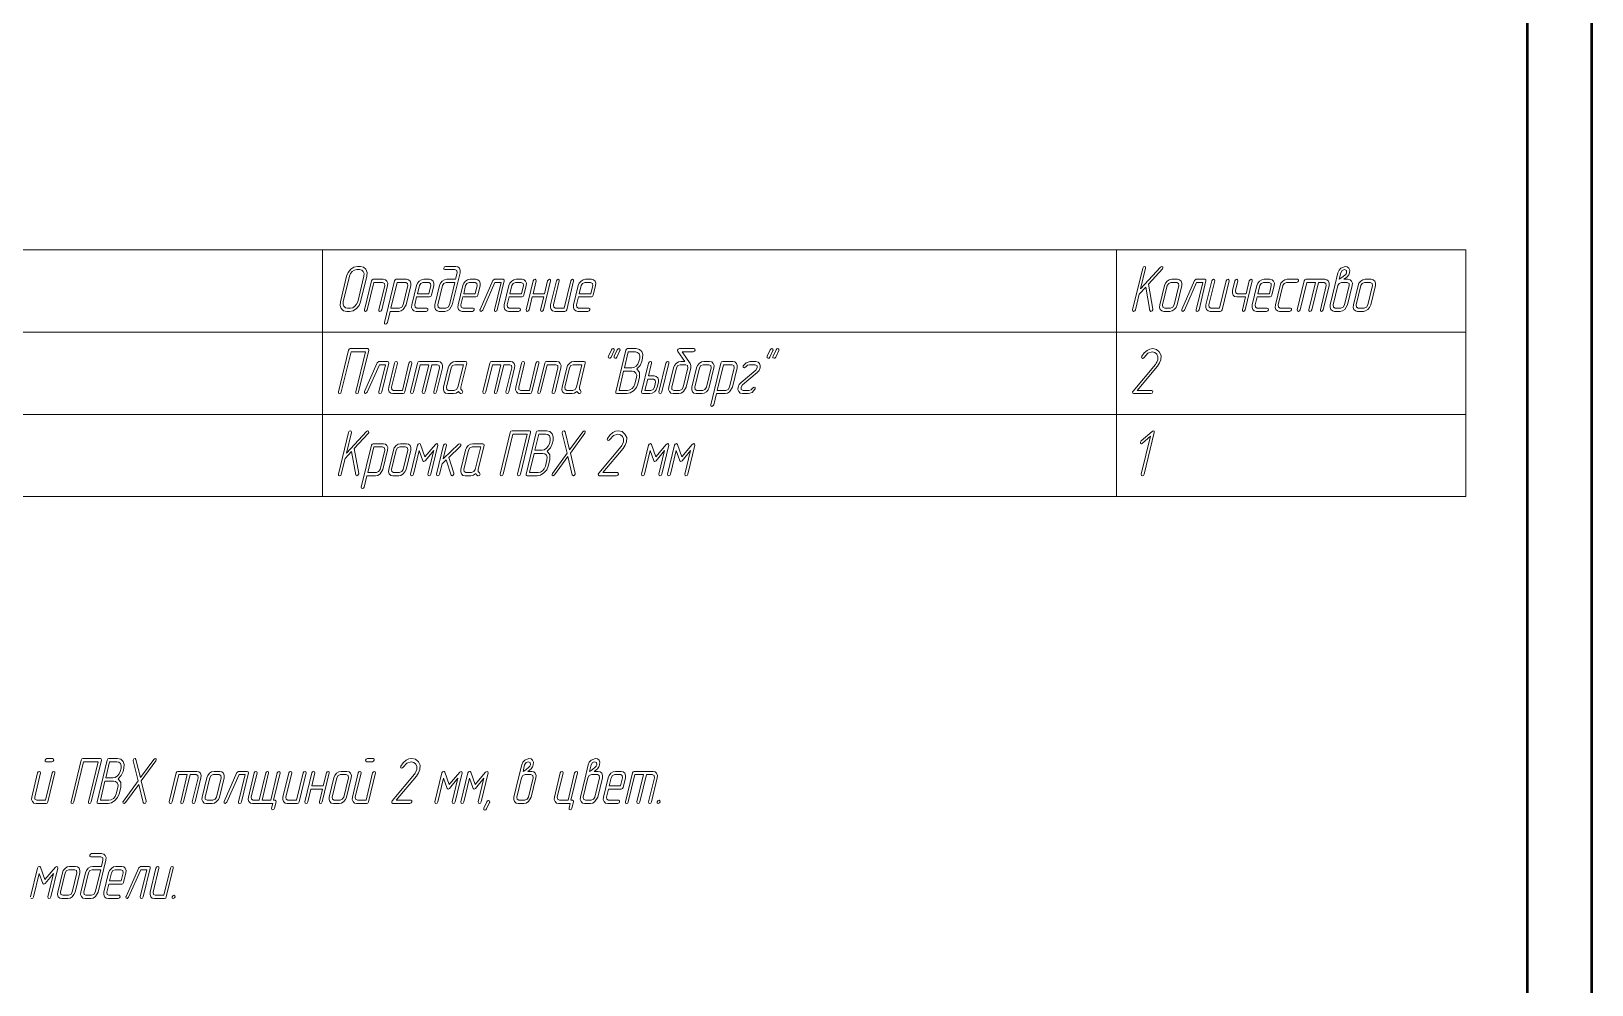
# Model space of a CAD drawing. Extents: x 0 to 420, y 0 to 297.
# Drawn here: x 298.5 to 420, y 74.2 to 148.5 of the extents above; entities that cross this region are included whole.
import ezdxf

# ---------------------------------------------------------------- set-up
doc = ezdxf.new("R2010")
doc.units = 0

msp = doc.modelspace()

# ---------------------------------------------------------------- linework, layer by layer
at = {"color": 7, "lineweight": 50}
for p, q in [((420, 0), (420, 297)), ((415, 5), (415, 292))]:
    msp.add_line(p, q, dxfattribs=at)
at = {"color": 7, "lineweight": 13}
for p, q in [((228.934967, 131.424667), (410.184998, 131.424667)), ((321.134979, 131.424667), (321.134979, 112.214134)), ((382.984985, 131.424667), (382.984985, 112.214134)), ((410.184998, 131.424667), (410.184998, 112.214134)), ((228.934967, 125.021156), (410.184998, 125.021156)), ((228.934967, 118.617645), (410.184998, 118.617645)), ((228.934967, 112.214134), (410.184998, 112.214134))]:
    msp.add_line(p, q, dxfattribs=at)
for points in [[(324.115234, 127.388847), (324.598785, 129.389572), (324.617218, 129.676132), (324.529724, 129.921738), (324.34552, 130.08548), (324.10144, 130.141769), (323.875763, 130.141769), (323.599457, 130.080368), (323.341553, 129.916626), (323.138916, 129.671005), (323.023804, 129.389572), (322.540253, 127.388847), (322.517212, 127.102295), (322.613922, 126.861801), (322.78894, 126.69294), (323.03302, 126.641769), (323.258667, 126.641769), (323.530365, 126.69294), (323.792877, 126.861801), (323.995514, 127.102295)], [(331.511292, 129.13884), (330.838928, 129.13884), (330.650116, 129.103027), (330.479706, 128.995575), (330.341553, 128.831833), (330.267883, 128.642502), (329.904053, 127.143234), (329.890228, 126.948784), (329.954712, 126.790161), (330.069855, 126.677589), (330.235626, 126.641769), (330.682343, 126.641769), (330.866547, 126.677589), (331.041565, 126.790161), (331.253387, 127.143234), (331.856689, 129.640305), (331.865906, 129.829636), (331.810638, 129.993378), (331.686279, 130.10083), (331.525116, 130.141769), (330.73761, 130.141769), (330.645508, 130.10083), (330.599457, 130.01384), (330.604065, 129.926865), (330.677734, 129.891037), (331.46524, 129.891037), (331.608002, 129.819397), (331.631042, 129.640305)], [(384.758667, 127.977295), (385.265259, 128.535049), (385.592224, 126.713409), (385.619843, 126.65712), (385.670502, 126.641769), (385.758026, 126.677589), (385.813263, 126.75946), (385.817871, 126.785042), (385.817871, 126.820862), (385.472473, 128.760193), (386.559326, 129.942215), (386.605377, 130.01384), (386.582367, 130.105957), (386.513275, 130.141769), (386.416565, 130.090607), (384.859985, 128.391769), (385.251434, 130.01384), (385.233002, 130.105957), (385.16394, 130.141769), (385.076447, 130.105957), (385.025787, 130.01384), (384.238281, 126.76458), (384.252106, 126.67247), (384.321167, 126.641769), (384.413269, 126.67247), (384.463928, 126.76458)], [(400.702087, 129.13884), (400.831024, 129.230957), (400.955383, 129.328171), (401.075104, 129.491913), (401.102753, 129.553314), (401.130371, 129.640305), (401.144196, 129.850098), (401.079712, 130.01384), (400.959991, 130.105957), (400.798798, 130.136658), (400.462616, 130.01384), (400.315247, 129.850098), (400.232361, 129.640305), (399.992889, 128.642502), (399.629059, 127.143234), (399.615234, 126.948784), (399.679718, 126.790161), (399.794861, 126.677589), (399.960632, 126.641769), (400.407349, 126.641769), (400.591553, 126.677589), (400.766571, 126.790161), (400.978394, 127.143234), (401.342224, 128.642502), (401.35144, 128.831833), (401.291565, 128.995575), (401.171814, 129.103027), (401.010651, 129.13884)], [(323.889587, 127.388847), (323.806702, 127.189285), (323.673126, 127.035774), (323.498138, 126.923203), (323.318542, 126.892502), (323.092865, 126.892502), (322.931702, 126.923203), (322.816559, 127.035774), (322.752075, 127.194405), (322.7659, 127.388847), (323.249451, 129.389572), (323.323151, 129.578903), (323.461304, 129.742645), (323.631683, 129.850098), (323.815887, 129.891037), (324.041565, 129.891037), (324.202728, 129.850098), (324.322479, 129.742645), (324.382355, 129.578903), (324.373138, 129.389572)], [(325.759308, 126.76458), (326.21524, 128.642502), (326.224457, 128.831833), (326.164581, 128.995575), (326.044861, 129.103027), (325.883667, 129.13884), (325.096161, 129.13884), (325.004059, 129.108139), (324.9534, 129.016037), (324.409973, 126.76458), (324.423798, 126.67247), (324.492859, 126.641769), (324.584991, 126.67247), (324.635651, 126.76458), (325.151428, 128.888107), (325.823792, 128.888107), (325.966553, 128.816483), (325.989594, 128.642502), (325.533661, 126.76458), (325.547485, 126.67247), (325.616547, 126.641769), (325.708649, 126.67247)], [(326.408661, 126.641769), (327.085632, 126.641769), (327.265228, 126.67247), (327.440247, 126.785042), (327.6521, 127.143234), (328.0159, 128.642502), (328.025116, 128.831833), (327.96524, 128.995575), (327.84552, 129.103027), (327.688934, 129.13884), (326.89682, 129.13884), (326.804718, 129.108139), (326.754059, 129.016037), (325.971161, 125.766769), (325.984985, 125.674667), (326.054047, 125.643959), (326.136963, 125.674667), (326.196808, 125.766769)], [(326.468536, 126.887383), (326.952087, 128.888107), (327.629059, 128.888107), (327.767212, 128.816483), (327.790253, 128.642502), (327.426422, 127.143234), (327.315887, 126.964134), (327.145508, 126.887383)], [(328.481018, 127.767502), (329.489594, 127.767502), (329.581696, 127.798203), (329.632355, 127.890305), (329.816559, 128.642502), (329.825775, 128.831833), (329.7659, 128.995575), (329.646149, 129.103027), (329.484985, 129.13884), (329.033661, 129.13884), (328.844849, 129.103027), (328.679047, 128.990448), (328.540894, 128.826706), (328.467224, 128.642502), (328.103394, 127.143234), (328.089569, 126.943672), (328.149445, 126.785042), (328.264587, 126.67247), (328.430359, 126.641769), (329.217865, 126.641769), (329.314575, 126.682709), (329.360626, 126.76458), (329.35144, 126.856682), (329.27774, 126.892502), (328.490234, 126.892502), (328.352081, 126.964134), (328.329071, 127.143234)], [(328.540894, 128.018234), (328.692871, 128.642502), (328.798798, 128.816483), (328.973785, 128.888107), (329.42511, 128.888107), (329.567871, 128.816483), (329.590912, 128.642502), (329.438934, 128.018234)], [(331.451416, 128.888107), (331.02774, 127.143234), (330.921814, 126.964134), (330.742218, 126.892502), (330.295502, 126.892502), (330.15274, 126.964134), (330.12973, 127.143234), (330.49353, 128.642502), (330.599457, 128.816483), (330.779053, 128.888107)], [(332.082336, 127.767502), (333.090912, 127.767502), (333.183014, 127.798203), (333.233673, 127.890305), (333.417877, 128.642502), (333.427094, 128.831833), (333.367218, 128.995575), (333.247467, 129.103027), (333.086304, 129.13884), (332.634979, 129.13884), (332.446167, 129.103027), (332.280365, 128.990448), (332.142212, 128.826706), (332.068542, 128.642502), (331.704712, 127.143234), (331.690887, 126.943672), (331.750763, 126.785042), (331.865906, 126.67247), (332.031677, 126.641769), (332.819183, 126.641769), (332.915894, 126.682709), (332.961945, 126.76458), (332.952728, 126.856682), (332.879059, 126.892502), (332.091553, 126.892502), (331.9534, 126.964134), (331.930359, 127.143234)], [(332.142212, 128.018234), (332.294189, 128.642502), (332.400116, 128.816483), (332.575104, 128.888107), (333.026428, 128.888107), (333.169189, 128.816483), (333.1922, 128.642502), (333.040253, 128.018234)], [(334.762604, 126.76458), (335.30603, 129.016037), (335.301422, 129.108139), (335.223145, 129.13884), (334.550781, 129.13884), (334.417206, 129.041626), (333.422485, 126.79528), (333.413269, 126.76458), (333.427094, 126.677589), (333.500763, 126.641769), (333.62973, 126.738991), (334.5784, 128.888107), (335.052734, 128.888107), (334.536957, 126.76458), (334.550781, 126.67247), (334.619843, 126.641769), (334.711945, 126.67247)], [(335.683655, 127.767502), (336.69223, 127.767502), (336.784332, 127.798203), (336.834991, 127.890305), (337.019196, 128.642502), (337.028412, 128.831833), (336.968536, 128.995575), (336.848785, 129.103027), (336.687622, 129.13884), (336.236298, 129.13884), (336.047485, 129.103027), (335.881683, 128.990448), (335.74353, 128.826706), (335.669861, 128.642502), (335.30603, 127.143234), (335.292206, 126.943672), (335.352081, 126.785042), (335.467224, 126.67247), (335.632996, 126.641769), (336.420502, 126.641769), (336.517212, 126.682709), (336.563263, 126.76458), (336.554047, 126.856682), (336.480377, 126.892502), (335.692871, 126.892502), (335.554718, 126.964134), (335.531677, 127.143234)], [(335.74353, 128.018234), (335.895508, 128.642502), (336.001434, 128.816483), (336.176422, 128.888107), (336.627747, 128.888107), (336.770508, 128.816483), (336.793518, 128.642502), (336.641571, 128.018234)], [(338.44223, 128.018234), (337.544189, 128.018234), (337.783661, 129.016037), (337.769836, 129.108139), (337.700775, 129.13884), (337.613281, 129.103027), (337.558014, 129.016037), (337.014587, 126.76458), (337.028412, 126.67247), (337.097473, 126.641769), (337.189575, 126.67247), (337.240234, 126.76458), (337.484314, 127.767502), (338.382355, 127.767502), (338.138275, 126.76458), (338.1521, 126.67247), (338.221161, 126.641769), (338.313263, 126.67247), (338.363922, 126.76458), (338.907349, 129.016037), (338.893524, 129.108139), (338.824463, 129.13884), (338.741547, 129.103027), (338.681702, 129.016037)], [(340.164581, 126.76458), (340.708008, 129.016037), (340.694183, 129.108139), (340.625122, 129.13884), (340.542206, 129.103027), (340.482361, 129.016037), (339.971161, 126.892502), (339.294189, 126.892502), (339.156036, 126.964134), (339.132996, 127.143234), (339.58432, 129.016037), (339.570496, 129.108139), (339.501434, 129.13884), (339.41394, 129.103027), (339.358673, 129.016037), (338.907349, 127.143234), (338.893524, 126.943672), (338.9534, 126.785042), (339.068542, 126.67247), (339.234314, 126.641769), (340.02182, 126.641769), (340.113922, 126.67247)], [(341.085632, 127.767502), (342.094177, 127.767502), (342.186279, 127.798203), (342.236938, 127.890305), (342.421173, 128.642502), (342.430359, 128.831833), (342.370514, 128.995575), (342.250763, 129.103027), (342.0896, 129.13884), (341.638275, 129.13884), (341.449463, 129.103027), (341.283661, 128.990448), (341.145508, 128.826706), (341.071808, 128.642502), (340.708008, 127.143234), (340.694183, 126.943672), (340.754059, 126.785042), (340.869202, 126.67247), (341.034973, 126.641769), (341.822479, 126.641769), (341.919189, 126.682709), (341.96524, 126.76458), (341.956024, 126.856682), (341.882355, 126.892502), (341.094849, 126.892502), (340.956696, 126.964134), (340.933655, 127.143234)], [(341.145508, 128.018234), (341.297485, 128.642502), (341.403412, 128.816483), (341.5784, 128.888107), (342.029724, 128.888107), (342.172485, 128.816483), (342.195496, 128.642502), (342.043518, 128.018234)], [(387.701447, 127.143234), (388.065247, 128.642502), (388.074463, 128.831833), (388.014587, 128.995575), (387.894867, 129.103027), (387.733673, 129.13884), (387.282349, 129.13884), (387.093536, 129.103027), (386.927734, 128.990448), (386.789581, 128.826706), (386.715912, 128.642502), (386.352081, 127.143234), (386.338287, 126.943672), (386.398132, 126.785042), (386.513275, 126.67247), (386.679077, 126.641769), (387.130371, 126.641769), (387.309998, 126.67247), (387.484985, 126.785042), (387.61853, 126.943672)], [(387.475769, 127.143234), (387.369843, 126.964134), (387.190247, 126.892502), (386.738922, 126.892502), (386.600769, 126.964134), (386.577759, 127.143234), (386.941559, 128.642502), (387.047485, 128.816483), (387.222473, 128.888107), (387.673798, 128.888107), (387.816559, 128.816483), (387.8396, 128.642502)], [(389.409973, 126.76458), (389.9534, 129.016037), (389.948792, 129.108139), (389.870514, 129.13884), (389.198151, 129.13884), (389.064575, 129.041626), (388.069855, 126.79528), (388.060638, 126.76458), (388.074463, 126.677589), (388.148132, 126.641769), (388.2771, 126.738991), (389.225769, 128.888107), (389.700104, 128.888107), (389.184326, 126.76458), (389.198151, 126.67247), (389.267212, 126.641769), (389.359314, 126.67247)], [(391.210632, 126.76458), (391.754059, 129.016037), (391.740234, 129.108139), (391.671173, 129.13884), (391.588287, 129.103027), (391.528412, 129.016037), (391.017212, 126.892502), (390.34024, 126.892502), (390.202087, 126.964134), (390.179077, 127.143234), (390.630371, 129.016037), (390.616577, 129.108139), (390.547485, 129.13884), (390.459991, 129.103027), (390.404724, 129.016037), (389.9534, 127.143234), (389.939575, 126.943672), (389.999451, 126.785042), (390.114594, 126.67247), (390.280365, 126.641769), (391.067871, 126.641769), (391.159973, 126.67247)], [(393.0896, 128.018234), (392.412628, 128.018234), (392.274445, 128.089874), (392.251434, 128.26384), (392.43103, 129.016037), (392.417236, 129.108139), (392.348145, 129.13884), (392.260651, 129.103027), (392.205383, 129.016037), (392.025787, 128.26384), (392.011963, 128.069397), (392.06723, 127.910774), (392.186951, 127.798203), (392.352753, 127.767502), (393.029724, 127.767502), (392.785645, 126.76458), (392.799469, 126.67247), (392.86853, 126.641769), (392.960632, 126.67247), (393.011292, 126.76458), (393.554718, 129.016037), (393.540894, 129.108139), (393.471832, 129.13884), (393.388947, 129.103027), (393.329071, 129.016037)], [(393.932343, 127.767502), (394.940918, 127.767502), (395.03302, 127.798203), (395.083679, 127.890305), (395.267883, 128.642502), (395.2771, 128.831833), (395.217224, 128.995575), (395.097473, 129.103027), (394.93631, 129.13884), (394.484985, 129.13884), (394.296173, 129.103027), (394.130371, 128.990448), (393.992218, 128.826706), (393.918549, 128.642502), (393.554718, 127.143234), (393.540894, 126.943672), (393.600769, 126.785042), (393.715912, 126.67247), (393.881683, 126.641769), (394.669189, 126.641769), (394.7659, 126.682709), (394.811951, 126.76458), (394.802734, 126.856682), (394.729065, 126.892502), (393.941559, 126.892502), (393.803406, 126.964134), (393.780365, 127.143234)], [(393.992218, 128.018234), (394.144196, 128.642502), (394.250122, 128.816483), (394.42511, 128.888107), (394.876434, 128.888107), (395.019196, 128.816483), (395.042236, 128.642502), (394.890259, 128.018234)], [(396.469849, 126.641769), (396.566559, 126.682709), (396.61261, 126.76458), (396.603394, 126.856682), (396.529724, 126.892502), (395.742218, 126.892502), (395.604065, 126.964134), (395.581024, 127.143234), (395.944855, 128.642502), (396.050781, 128.816483), (396.225769, 128.888107), (397.013275, 128.888107), (397.109985, 128.929047), (397.156036, 129.016037), (397.14682, 129.103027), (397.073151, 129.13884), (396.285645, 129.13884), (396.096832, 129.103027), (395.93103, 128.990448), (395.792877, 128.826706), (395.719208, 128.642502), (395.355377, 127.143234), (395.341553, 126.943672), (395.401428, 126.785042), (395.516571, 126.67247), (395.682343, 126.641769)], [(398.477753, 128.888107), (397.961945, 126.76458), (397.975769, 126.67247), (398.049469, 126.641769), (398.136963, 126.67247), (398.187622, 126.76458), (398.7034, 128.888107), (399.154724, 128.888107), (399.292877, 128.816483), (399.315918, 128.642502), (398.859985, 126.76458), (398.878418, 126.67247), (398.947479, 126.641769), (399.034973, 126.67247), (399.085632, 126.76458), (399.541565, 128.642502), (399.550781, 128.831833), (399.495514, 128.995575), (399.375763, 129.103027), (399.2146, 129.13884), (397.750122, 129.13884), (397.65802, 129.108139), (397.607361, 129.016037), (397.063934, 126.76458), (397.077759, 126.67247), (397.14682, 126.641769), (397.238922, 126.67247), (397.289581, 126.76458), (397.805389, 128.888107)], [(400.752747, 127.143234), (400.64682, 126.964134), (400.467224, 126.892502), (400.020508, 126.892502), (399.877747, 126.964134), (399.854736, 127.143234), (400.218536, 128.642502), (400.324463, 128.816483), (400.504059, 128.888107), (400.950775, 128.888107), (401.093536, 128.816483), (401.116577, 128.642502)], [(400.338287, 129.13884), (400.458008, 129.640305), (400.568542, 129.824524), (400.738922, 129.891037), (400.886292, 129.824524), (400.904724, 129.640305), (400.863281, 129.553314), (400.812622, 129.486801), (400.775787, 129.4561), (400.540894, 129.271881)], [(402.779053, 127.143234), (403.142883, 128.642502), (403.1521, 128.831833), (403.092224, 128.995575), (402.972473, 129.103027), (402.81131, 129.13884), (402.359985, 129.13884), (402.171173, 129.103027), (402.005371, 128.990448), (401.867218, 128.826706), (401.793549, 128.642502), (401.429718, 127.143234), (401.415894, 126.943672), (401.475769, 126.785042), (401.590912, 126.67247), (401.756683, 126.641769), (402.208008, 126.641769), (402.387604, 126.67247), (402.562622, 126.785042), (402.696167, 126.943672)], [(402.553406, 127.143234), (402.447479, 126.964134), (402.267883, 126.892502), (401.816559, 126.892502), (401.678406, 126.964134), (401.655396, 127.143234), (402.019196, 128.642502), (402.125122, 128.816483), (402.30011, 128.888107), (402.751434, 128.888107), (402.894196, 128.816483), (402.917236, 128.642502)], [(323.963257, 120.361069), (324.750763, 123.610336), (324.741547, 123.702438), (324.667877, 123.738258), (323.313934, 123.738258), (323.221832, 123.702438), (323.175781, 123.610336), (322.388275, 120.361069), (322.4021, 120.268959), (322.471161, 120.238258), (322.563263, 120.268959), (322.613922, 120.361069), (323.369202, 123.487526), (324.492859, 123.487526), (323.73761, 120.361069), (323.756042, 120.268959), (323.825104, 120.238258), (323.912598, 120.268959)], [(343.871826, 123.615448), (343.853394, 123.702438), (343.779724, 123.738258), (343.710632, 123.712677), (343.650757, 123.641037), (343.415894, 123.144691), (343.4021, 123.108871), (343.415894, 123.016769), (343.494202, 122.986069), (343.558655, 123.006531), (343.623138, 123.08329), (343.858002, 123.579636)], [(344.318542, 123.615448), (344.304718, 123.702438), (344.231018, 123.738258), (344.161957, 123.712677), (344.097473, 123.641037), (343.867218, 123.144691), (343.853394, 123.108871), (343.86261, 123.016769), (343.940887, 122.986069), (344.009979, 123.006531), (344.074463, 123.08329), (344.304718, 123.579636)], [(344.065247, 120.238258), (344.852753, 120.238258), (345.110626, 120.294548), (345.373138, 120.463402), (345.5896, 120.703903), (345.70932, 120.985336), (345.829071, 121.486794), (345.824463, 121.880806), (345.626434, 122.152), (345.875122, 122.412964), (346.017883, 122.735336), (346.077728, 122.986069), (346.096161, 123.277733), (346.008667, 123.518227), (345.824463, 123.681969), (345.584991, 123.738258), (344.90802, 123.738258), (344.815887, 123.702438), (344.769836, 123.610336), (343.982361, 120.361069), (343.986938, 120.268959)], [(344.66394, 122.233871), (344.963257, 123.487526), (345.525116, 123.487526), (345.686279, 123.446594), (345.80603, 123.339134), (345.861298, 123.175392), (345.852081, 122.986069), (345.792206, 122.735336), (345.70932, 122.540894), (345.575775, 122.382263), (345.400757, 122.269691), (345.225769, 122.233871)], [(349.780365, 122.592056), (349.167877, 123.487526), (350.015228, 123.487526), (350.111938, 123.528465), (350.162598, 123.610336), (350.148804, 123.697319), (350.075104, 123.738258), (348.951416, 123.738258), (348.854706, 123.707558), (348.799438, 123.630798), (348.799438, 123.574516), (348.822479, 123.523346), (349.356689, 122.735336), (349.052734, 122.735336), (348.863922, 122.699516), (348.693542, 122.592056), (348.555359, 122.428314), (348.481689, 122.238991), (348.117859, 120.739723), (348.104065, 120.545273), (348.168518, 120.38665), (348.283661, 120.274078), (348.449463, 120.238258), (348.896149, 120.238258), (349.080383, 120.274078), (349.255371, 120.38665), (349.467224, 120.739723), (349.831024, 122.238991), (349.84024, 122.423203), (349.784973, 122.581825), (349.780365, 122.586945)], [(356.241547, 123.615448), (356.223145, 123.702438), (356.149445, 123.738258), (356.080383, 123.712677), (356.020508, 123.641037), (355.785645, 123.144691), (355.77182, 123.108871), (355.785645, 123.016769), (355.863922, 122.986069), (355.928406, 123.006531), (355.992859, 123.08329), (356.227722, 123.579636)], [(356.688263, 123.615448), (356.674438, 123.702438), (356.600769, 123.738258), (356.531677, 123.712677), (356.467224, 123.641037), (356.236938, 123.144691), (356.223145, 123.108871), (356.23233, 123.016769), (356.310638, 122.986069), (356.3797, 123.006531), (356.444183, 123.08329), (356.674438, 123.579636)], [(385.665894, 120.238258), (385.762604, 120.279198), (385.808655, 120.361069), (385.799469, 120.453171), (385.725769, 120.488991), (384.592865, 120.488991), (386.167877, 122.372032), (386.342865, 122.632996), (386.439575, 122.878609), (386.4534, 123.211212), (386.319855, 123.492645), (386.0896, 123.676857), (385.804077, 123.738258), (385.573792, 123.702438), (385.361969, 123.600098), (385.1409, 123.410774), (384.956696, 123.144691), (384.938263, 123.09864), (384.952087, 123.01165), (385.025787, 122.97583), (385.094849, 123.001419), (385.145508, 123.057701), (385.43103, 123.385185), (385.753418, 123.482407), (385.96524, 123.436356), (386.126434, 123.308434), (386.213928, 123.108871), (386.204712, 122.878609), (386.135651, 122.694397), (386.080383, 122.607407), (386.011292, 122.510185), (384.275116, 120.432701), (384.242889, 120.3713), (384.252106, 120.279198), (384.321167, 120.238258)], [(325.759308, 120.361069), (326.302734, 122.612526), (326.298126, 122.704636), (326.219849, 122.735336), (325.547485, 122.735336), (325.41394, 122.638115), (324.419189, 120.391769), (324.409973, 120.361069), (324.423798, 120.274078), (324.497467, 120.238258), (324.626434, 120.33548), (325.575104, 122.484604), (326.049438, 122.484604), (325.533661, 120.361069), (325.547485, 120.268959), (325.616547, 120.238258), (325.708649, 120.268959)], [(327.559967, 120.361069), (328.103394, 122.612526), (328.0896, 122.704636), (328.020508, 122.735336), (327.937622, 122.699516), (327.877747, 122.612526), (327.366547, 120.488991), (326.689575, 120.488991), (326.551422, 120.560623), (326.528412, 120.739723), (326.979706, 122.612526), (326.965912, 122.704636), (326.89682, 122.735336), (326.809326, 122.699516), (326.754059, 122.612526), (326.302734, 120.739723), (326.28894, 120.540161), (326.348785, 120.381531), (326.463928, 120.268959), (326.62973, 120.238258), (327.417206, 120.238258), (327.509308, 120.268959)], [(329.42511, 122.484604), (328.909332, 120.361069), (328.923126, 120.268959), (328.996826, 120.238258), (329.08432, 120.268959), (329.134979, 120.361069), (329.650757, 122.484604), (330.102081, 122.484604), (330.240234, 122.412964), (330.263275, 122.238991), (329.807343, 120.361069), (329.825775, 120.268959), (329.894836, 120.238258), (329.982361, 120.268959), (330.03302, 120.361069), (330.488922, 122.238991), (330.498138, 122.428314), (330.442871, 122.592056), (330.323151, 122.699516), (330.161957, 122.735336), (328.697479, 122.735336), (328.605377, 122.704636), (328.554718, 122.612526), (328.011292, 120.361069), (328.025116, 120.268959), (328.094177, 120.238258), (328.186279, 120.268959), (328.236938, 120.361069), (328.752747, 122.484604)], [(332.017883, 120.478752), (331.930359, 120.581093), (331.925781, 120.739723), (332.377075, 122.612526), (332.372467, 122.704636), (332.294189, 122.735336), (331.506683, 122.735336), (331.317871, 122.699516), (331.1521, 122.586945), (331.013916, 122.423203), (330.940247, 122.238991), (330.576416, 120.739723), (330.562622, 120.540161), (330.622467, 120.381531), (330.73761, 120.268959), (330.903412, 120.238258), (331.354706, 120.238258), (331.548126, 120.279198), (331.732361, 120.40712), (331.801422, 120.309898), (331.888916, 120.238258), (331.930359, 120.233139), (332.017883, 120.268959), (332.068542, 120.361069)], [(331.700104, 120.739723), (331.594177, 120.560623), (331.414581, 120.488991), (330.963257, 120.488991), (330.825104, 120.560623), (330.802094, 120.739723), (331.165894, 122.238991), (331.27182, 122.412964), (331.446808, 122.484604), (332.123779, 122.484604)], [(335.048126, 122.484604), (334.532349, 120.361069), (334.546173, 120.268959), (334.619843, 120.238258), (334.707336, 120.268959), (334.757996, 120.361069), (335.273804, 122.484604), (335.725098, 122.484604), (335.863281, 122.412964), (335.886292, 122.238991), (335.430359, 120.361069), (335.448792, 120.268959), (335.517883, 120.238258), (335.605377, 120.268959), (335.656036, 120.361069), (336.111938, 122.238991), (336.121155, 122.428314), (336.065887, 122.592056), (335.946167, 122.699516), (335.784973, 122.735336), (334.320496, 122.735336), (334.228394, 122.704636), (334.177734, 122.612526), (333.634308, 120.361069), (333.648132, 120.268959), (333.717224, 120.238258), (333.809326, 120.268959), (333.859985, 120.361069), (334.375763, 122.484604)], [(337.456696, 120.361069), (338.000122, 122.612526), (337.986298, 122.704636), (337.917206, 122.735336), (337.83432, 122.699516), (337.774445, 122.612526), (337.263275, 120.488991), (336.586304, 120.488991), (336.448151, 120.560623), (336.42511, 120.739723), (336.876434, 122.612526), (336.86261, 122.704636), (336.793518, 122.735336), (336.706024, 122.699516), (336.650757, 122.612526), (336.199463, 120.739723), (336.185638, 120.540161), (336.245514, 120.381531), (336.360626, 120.268959), (336.526428, 120.238258), (337.313934, 120.238258), (337.406036, 120.268959)], [(339.257355, 120.361069), (339.713257, 122.238991), (339.722473, 122.428314), (339.662598, 122.592056), (339.542877, 122.699516), (339.381683, 122.735336), (338.594177, 122.735336), (338.502075, 122.704636), (338.451416, 122.612526), (337.90802, 120.361069), (337.921814, 120.268959), (337.990906, 120.238258), (338.083008, 120.268959), (338.133667, 120.361069), (338.649445, 122.484604), (339.321808, 122.484604), (339.4646, 122.412964), (339.48761, 122.238991), (339.031677, 120.361069), (339.045502, 120.268959), (339.114594, 120.238258), (339.206696, 120.268959)], [(341.242218, 120.478752), (341.154724, 120.581093), (341.150116, 120.739723), (341.60144, 122.612526), (341.596832, 122.704636), (341.518524, 122.735336), (340.731018, 122.735336), (340.542206, 122.699516), (340.376434, 122.586945), (340.238281, 122.423203), (340.164581, 122.238991), (339.800781, 120.739723), (339.786957, 120.540161), (339.846832, 120.381531), (339.961945, 120.268959), (340.127747, 120.238258), (340.579071, 120.238258), (340.772491, 120.279198), (340.956696, 120.40712), (341.025757, 120.309898), (341.113281, 120.238258), (341.154724, 120.233139), (341.242218, 120.268959), (341.292877, 120.361069)], [(340.924438, 120.739723), (340.818542, 120.560623), (340.638916, 120.488991), (340.187622, 120.488991), (340.049438, 120.560623), (340.026428, 120.739723), (340.390228, 122.238991), (340.496155, 122.412964), (340.671173, 122.484604), (341.348145, 122.484604)], [(344.240234, 120.488991), (344.599457, 121.983139), (345.27182, 121.983139), (345.433014, 121.947319), (345.557343, 121.839867), (345.617218, 121.676125), (345.603394, 121.486794), (345.483673, 120.985336), (345.400757, 120.785774), (345.267212, 120.632263), (345.092224, 120.519691), (344.912598, 120.488991)], [(346.533661, 121.614723), (346.773132, 122.612526), (346.759308, 122.704636), (346.690247, 122.735336), (346.602753, 122.699516), (346.547485, 122.612526), (346.004059, 120.361069), (346.008667, 120.268959), (346.086945, 120.238258), (346.648804, 120.238258), (346.833008, 120.268959), (347.007996, 120.381531), (347.141541, 120.540161), (347.219849, 120.739723), (347.311951, 121.113258), (347.321167, 121.307701), (347.261292, 121.466331), (347.141541, 121.573784), (346.980377, 121.614723)], [(347.579041, 120.361069), (348.122467, 122.612526), (348.108673, 122.704636), (348.039581, 122.735336), (347.952087, 122.699516), (347.89682, 122.612526), (347.353394, 120.361069), (347.367218, 120.268959), (347.436279, 120.238258), (347.528412, 120.268959)], [(349.241547, 120.739723), (349.13562, 120.560623), (348.956024, 120.488991), (348.509308, 120.488991), (348.366547, 120.560623), (348.343536, 120.739723), (348.707336, 122.238991), (348.813263, 122.412964), (348.992859, 122.484604), (349.439575, 122.484604), (349.582336, 122.412964), (349.605377, 122.238991)], [(351.267883, 120.739723), (351.631683, 122.238991), (351.6409, 122.428314), (351.581024, 122.592056), (351.461304, 122.699516), (351.30011, 122.735336), (350.848785, 122.735336), (350.659973, 122.699516), (350.494202, 122.586945), (350.356018, 122.423203), (350.282349, 122.238991), (349.918518, 120.739723), (349.904724, 120.540161), (349.964569, 120.381531), (350.079712, 120.268959), (350.245514, 120.238258), (350.696808, 120.238258), (350.876434, 120.268959), (351.051422, 120.381531), (351.184967, 120.540161)], [(351.042206, 120.739723), (350.936279, 120.560623), (350.756683, 120.488991), (350.305359, 120.488991), (350.167206, 120.560623), (350.144196, 120.739723), (350.507996, 122.238991), (350.613922, 122.412964), (350.78891, 122.484604), (351.240234, 122.484604), (351.382996, 122.412964), (351.406036, 122.238991)], [(351.825104, 120.238258), (352.502075, 120.238258), (352.681702, 120.268959), (352.856689, 120.381531), (353.068542, 120.739723), (353.432343, 122.238991), (353.441559, 122.428314), (353.381683, 122.592056), (353.261963, 122.699516), (353.105377, 122.735336), (352.313263, 122.735336), (352.221161, 122.704636), (352.170502, 122.612526), (351.387604, 119.363258), (351.401428, 119.271156), (351.47049, 119.240448), (351.553406, 119.271156), (351.613251, 119.363258)], [(351.884979, 120.483871), (352.36853, 122.484604), (353.045502, 122.484604), (353.183655, 122.412964), (353.206696, 122.238991), (352.842865, 120.739723), (352.73233, 120.560623), (352.561951, 120.483871)], [(354.827728, 120.570862), (354.850769, 120.616913), (354.832336, 120.703903), (354.763275, 120.739723), (354.638916, 120.657852), (354.519196, 120.535042), (354.358002, 120.488991), (353.906677, 120.488991), (353.763916, 120.560623), (353.745514, 120.739723), (353.860626, 120.918816), (355.007355, 121.875687), (355.145508, 122.039429), (355.233002, 122.233871), (355.242218, 122.418083), (355.186951, 122.586945), (355.0672, 122.694397), (354.901428, 122.735336), (354.450104, 122.735336), (354.155365, 122.638115), (353.920502, 122.402733), (353.902069, 122.356682), (353.915894, 122.269691), (353.989594, 122.238991), (354.109314, 122.315742), (354.238251, 122.438553), (354.390228, 122.484604), (354.841553, 122.484604), (354.988922, 122.407852), (355.007355, 122.233871), (354.892212, 122.054779), (353.750122, 121.097908), (353.598145, 120.934166), (353.519836, 120.739723), (353.506042, 120.550392), (353.561279, 120.391769), (353.676422, 120.274078), (353.846802, 120.238258), (354.298126, 120.238258), (354.440887, 120.26384), (354.597473, 120.33036)], [(346.473785, 121.363991), (346.920502, 121.363991), (347.063263, 121.292351), (347.086304, 121.113258), (346.994202, 120.739723), (346.888275, 120.560623), (346.708649, 120.488991), (346.261963, 120.488991)], [(322.908661, 115.170273), (323.415253, 115.72802), (323.742218, 113.906387), (323.769836, 113.850098), (323.820496, 113.834747), (323.90802, 113.870567), (323.963257, 113.952438), (323.967865, 113.97802), (323.967865, 114.01384), (323.622467, 115.953171), (324.70932, 117.135185), (324.755371, 117.206825), (324.732361, 117.298927), (324.663269, 117.334747), (324.566559, 117.283577), (323.009979, 115.584747), (323.401428, 117.206825), (323.382996, 117.298927), (323.313934, 117.334747), (323.22644, 117.298927), (323.175781, 117.206825), (322.388275, 113.957558), (322.4021, 113.865448), (322.471161, 113.834747), (322.563263, 113.865448), (322.613922, 113.957558)], [(336.558655, 113.957558), (337.346161, 117.206825), (337.336945, 117.298927), (337.263275, 117.334747), (335.909332, 117.334747), (335.81723, 117.298927), (335.771179, 117.206825), (334.983673, 113.957558), (334.997467, 113.865448), (335.066559, 113.834747), (335.158661, 113.865448), (335.20932, 113.957558), (335.9646, 117.084015), (337.088257, 117.084015), (336.333008, 113.957558), (336.35144, 113.865448), (336.420502, 113.834747), (336.507996, 113.865448)], [(337.088257, 113.834747), (337.875763, 113.834747), (338.133667, 113.891037), (338.396179, 114.059891), (338.61261, 114.300392), (338.732361, 114.581825), (338.852081, 115.083282), (338.847473, 115.477295), (338.649445, 115.748489), (338.898132, 116.009453), (339.040894, 116.331825), (339.100769, 116.582558), (339.119202, 116.874222), (339.031677, 117.114716), (338.847473, 117.278458), (338.608002, 117.334747), (337.93103, 117.334747), (337.838928, 117.298927), (337.792877, 117.206825), (337.005371, 113.957558), (337.009979, 113.865448)], [(337.686951, 115.83036), (337.986298, 117.084015), (338.548126, 117.084015), (338.70932, 117.043083), (338.829071, 116.935623), (338.884308, 116.771881), (338.875122, 116.582558), (338.815247, 116.331825), (338.732361, 116.137383), (338.598785, 115.978752), (338.423798, 115.86618), (338.248779, 115.83036)], [(340.390259, 115.85083), (340.040253, 117.268227), (339.966553, 117.339867), (339.865234, 117.298927), (339.814575, 117.217056), (339.814575, 117.150536), (340.196838, 115.584747), (339.059326, 114.024078), (339.0271, 113.957558), (339.040894, 113.870567), (339.114594, 113.834747), (339.225098, 113.901268), (340.261292, 115.323784), (340.602081, 113.901268), (340.684967, 113.834747), (340.7771, 113.870567), (340.827759, 113.957558), (340.832336, 114.024078), (340.450104, 115.584747), (341.587616, 117.150536), (341.615234, 117.217056), (341.606018, 117.304047), (341.532349, 117.339867), (341.417206, 117.268227)], [(344.051422, 113.834747), (344.148132, 113.875687), (344.194183, 113.957558), (344.184967, 114.04966), (344.111298, 114.08548), (342.978394, 114.08548), (344.553406, 115.968521), (344.728394, 116.229485), (344.825104, 116.475098), (344.838928, 116.807701), (344.705383, 117.089134), (344.475098, 117.273346), (344.189575, 117.334747), (343.95932, 117.298927), (343.747467, 117.196587), (343.526428, 117.007263), (343.342224, 116.74118), (343.323792, 116.695129), (343.337616, 116.608139), (343.411285, 116.572319), (343.480377, 116.597908), (343.531036, 116.65419), (343.816559, 116.981674), (344.138916, 117.078903), (344.350769, 117.032845), (344.511963, 116.904922), (344.599457, 116.70536), (344.59024, 116.475098), (344.521179, 116.290886), (344.465912, 116.203903), (344.39682, 116.106674), (342.660645, 114.02919), (342.628387, 113.967789), (342.637604, 113.875687), (342.706696, 113.834747)], [(385.136292, 113.957558), (385.923798, 117.206825), (385.909973, 117.298927), (385.836304, 117.329628), (385.753418, 117.293808), (384.901428, 116.546738), (384.841553, 116.459747), (384.859985, 116.372757), (384.929077, 116.331825), (385.016571, 116.372757), (385.624451, 116.910042), (384.910645, 113.957558), (384.929077, 113.865448), (384.998138, 113.834747), (385.085632, 113.865448)], [(324.608002, 113.834747), (325.284973, 113.834747), (325.4646, 113.865448), (325.639587, 113.97802), (325.85144, 114.336212), (326.21524, 115.83548), (326.224457, 116.024803), (326.164581, 116.188545), (326.044861, 116.296005), (325.888275, 116.331825), (325.096161, 116.331825), (325.004059, 116.301125), (324.9534, 116.209015), (324.170502, 112.959747), (324.184326, 112.867645), (324.253387, 112.836937), (324.336304, 112.867645), (324.396149, 112.959747)], [(324.667877, 114.08036), (325.151428, 116.081093), (325.8284, 116.081093), (325.966553, 116.009453), (325.989594, 115.83548), (325.625763, 114.336212), (325.515228, 114.157112), (325.344849, 114.08036)], [(327.6521, 114.336212), (328.0159, 115.83548), (328.025116, 116.024803), (327.96524, 116.188545), (327.84552, 116.296005), (327.684326, 116.331825), (327.233002, 116.331825), (327.044189, 116.296005), (326.878387, 116.183434), (326.740234, 116.019691), (326.666565, 115.83548), (326.302734, 114.336212), (326.28894, 114.13665), (326.348785, 113.97802), (326.463928, 113.865448), (326.62973, 113.834747), (327.081024, 113.834747), (327.260651, 113.865448), (327.435638, 113.97802), (327.569183, 114.13665)], [(327.426422, 114.336212), (327.320496, 114.157112), (327.1409, 114.08548), (326.689575, 114.08548), (326.551422, 114.157112), (326.528412, 114.336212), (326.892212, 115.83548), (326.998138, 116.009453), (327.173126, 116.081093), (327.624451, 116.081093), (327.767212, 116.009453), (327.790253, 115.83548)], [(329.586304, 113.957558), (330.12973, 116.209015), (330.115906, 116.301125), (330.051422, 116.336937), (329.940887, 116.280655), (329.125763, 115.313545), (328.780365, 116.280655), (328.74353, 116.321587), (328.702087, 116.336937), (328.609985, 116.296005), (328.554718, 116.209015), (328.011292, 113.957558), (328.025116, 113.865448), (328.094177, 113.834747), (328.186279, 113.865448), (328.236938, 113.957558), (328.683655, 115.79454), (328.959991, 115.01165), (329.038269, 114.94001), (329.148804, 115.01165), (329.807343, 115.79454), (329.360626, 113.957558), (329.374451, 113.865448), (329.443542, 113.834747), (329.535645, 113.865448)], [(330.977081, 115.267494), (331.875122, 116.111794), (331.930359, 116.198784), (331.911957, 116.285774), (331.842865, 116.326706), (331.750763, 116.285774), (330.548798, 115.144691), (330.802094, 116.209015), (330.788269, 116.301125), (330.723785, 116.331825), (330.636292, 116.296005), (330.576416, 116.209015), (330.03302, 113.957558), (330.051422, 113.865448), (330.120514, 113.834747), (330.208008, 113.865448), (330.258667, 113.957558), (330.456696, 114.771149), (330.774445, 115.073051), (331.161285, 113.891037), (331.193542, 113.844978), (331.239594, 113.834747), (331.327087, 113.870567), (331.382355, 113.957558), (331.382355, 114.02919)], [(333.367218, 114.075241), (333.279724, 114.177582), (333.275116, 114.336212), (333.72644, 116.209015), (333.721832, 116.301125), (333.643524, 116.331825), (332.856018, 116.331825), (332.667206, 116.296005), (332.501434, 116.183434), (332.363281, 116.019691), (332.289581, 115.83548), (331.925781, 114.336212), (331.911957, 114.13665), (331.971832, 113.97802), (332.086945, 113.865448), (332.252747, 113.834747), (332.704071, 113.834747), (332.897491, 113.875687), (333.081696, 114.003609), (333.150757, 113.906387), (333.238281, 113.834747), (333.279724, 113.829628), (333.367218, 113.865448), (333.417877, 113.957558)], [(333.049438, 114.336212), (332.943542, 114.157112), (332.763916, 114.08548), (332.312622, 114.08548), (332.174438, 114.157112), (332.151428, 114.336212), (332.515228, 115.83548), (332.621155, 116.009453), (332.796173, 116.081093), (333.473145, 116.081093)], [(337.263275, 114.08548), (337.622467, 115.579628), (338.294861, 115.579628), (338.456024, 115.543808), (338.580383, 115.436356), (338.640259, 115.272614), (338.626434, 115.083282), (338.506683, 114.581825), (338.423798, 114.382263), (338.290253, 114.228752), (338.115234, 114.11618), (337.935638, 114.08548)], [(347.569855, 113.957558), (348.113281, 116.209015), (348.099457, 116.301125), (348.034973, 116.336937), (347.924438, 116.280655), (347.109314, 115.313545), (346.763916, 116.280655), (346.727081, 116.321587), (346.685638, 116.336937), (346.593536, 116.296005), (346.538269, 116.209015), (345.994843, 113.957558), (346.008667, 113.865448), (346.077728, 113.834747), (346.169861, 113.865448), (346.22052, 113.957558), (346.667206, 115.79454), (346.943542, 115.01165), (347.02182, 114.94001), (347.132355, 115.01165), (347.790894, 115.79454), (347.344177, 113.957558), (347.358002, 113.865448), (347.427094, 113.834747), (347.519196, 113.865448)], [(349.591553, 113.957558), (350.134979, 116.209015), (350.121155, 116.301125), (350.056702, 116.336937), (349.946167, 116.280655), (349.131042, 115.313545), (348.785645, 116.280655), (348.748779, 116.321587), (348.707336, 116.336937), (348.615234, 116.296005), (348.559967, 116.209015), (348.016571, 113.957558), (348.030365, 113.865448), (348.099457, 113.834747), (348.191559, 113.865448), (348.242218, 113.957558), (348.688934, 115.79454), (348.96524, 115.01165), (349.043518, 114.94001), (349.154053, 115.01165), (349.812622, 115.79454), (349.365906, 113.957558), (349.3797, 113.865448), (349.448792, 113.834747), (349.540894, 113.865448)], [(300.069092, 91.562859), (300.161194, 91.603798), (300.211853, 91.685669), (300.198059, 91.772652), (300.128967, 91.813591), (299.682251, 91.813591), (299.590149, 91.772652), (299.544098, 91.685669), (299.548706, 91.598679), (299.622375, 91.562859)], [(303.140808, 88.436401), (303.928314, 91.685669), (303.919098, 91.777771), (303.845398, 91.813591), (302.491455, 91.813591), (302.399353, 91.777771), (302.353302, 91.685669), (301.565796, 88.436401), (301.57962, 88.344292), (301.648682, 88.313591), (301.740814, 88.344292), (301.791473, 88.436401), (302.546722, 91.562859), (303.67041, 91.562859), (302.915161, 88.436401), (302.933563, 88.344292), (303.002655, 88.313591), (303.090149, 88.344292)], [(303.67041, 88.313591), (304.457916, 88.313591), (304.71582, 88.369881), (304.978302, 88.538734), (305.194763, 88.779236), (305.314484, 89.060669), (305.434235, 89.562126), (305.429626, 89.956139), (305.231598, 90.227333), (305.480286, 90.488297), (305.623047, 90.810669), (305.682922, 91.061401), (305.701324, 91.353065), (305.613831, 91.593559), (305.429626, 91.757301), (305.190155, 91.813591), (304.513184, 91.813591), (304.421082, 91.777771), (304.375, 91.685669), (303.587524, 88.436401), (303.592133, 88.344292)], [(304.269104, 90.309204), (304.56842, 91.562859), (305.13028, 91.562859), (305.291473, 91.521927), (305.411194, 91.414467), (305.466461, 91.250725), (305.457245, 91.061401), (305.3974, 90.810669), (305.314484, 90.616226), (305.180939, 90.457596), (305.00592, 90.345024), (304.830933, 90.309204)], [(306.972382, 90.329674), (306.622375, 91.74707), (306.548706, 91.81871), (306.447388, 91.777771), (306.396729, 91.6959), (306.396729, 91.629379), (306.778961, 90.063591), (305.641479, 88.502922), (305.609222, 88.436401), (305.623047, 88.349411), (305.696716, 88.313591), (305.807251, 88.380112), (306.843445, 89.802628), (307.184235, 88.380112), (307.26712, 88.313591), (307.359222, 88.349411), (307.409882, 88.436401), (307.41449, 88.502922), (307.032257, 90.063591), (308.169739, 91.629379), (308.197388, 91.6959), (308.188171, 91.78289), (308.114502, 91.81871), (307.999359, 91.74707)], [(325.034241, 91.562859), (325.126343, 91.603798), (325.177002, 91.685669), (325.163177, 91.772652), (325.094116, 91.813591), (324.6474, 91.813591), (324.555298, 91.772652), (324.509216, 91.685669), (324.513855, 91.598679), (324.587524, 91.562859)], [(327.958588, 88.313591), (328.055298, 88.35453), (328.101349, 88.436401), (328.092133, 88.528503), (328.018433, 88.564323), (326.885559, 88.564323), (328.460541, 90.447365), (328.635559, 90.708328), (328.732269, 90.953941), (328.746094, 91.286545), (328.612518, 91.567978), (328.382263, 91.75219), (328.096741, 91.813591), (327.866455, 91.777771), (327.654633, 91.67543), (327.433594, 91.486107), (327.249359, 91.220024), (327.230957, 91.173973), (327.244751, 91.086983), (327.318451, 91.051163), (327.387512, 91.076752), (327.438171, 91.133034), (327.723694, 91.460518), (328.046082, 91.557739), (328.257935, 91.511688), (328.419098, 91.383766), (328.506592, 91.184204), (328.497375, 90.953941), (328.428314, 90.76973), (328.373047, 90.682739), (328.303955, 90.585518), (326.56778, 88.508034), (326.535553, 88.446632), (326.544769, 88.35453), (326.613831, 88.313591)], [(337.132263, 90.810669), (337.26123, 90.902771), (337.385559, 90.999992), (337.50531, 91.163734), (337.532928, 91.225143), (337.560547, 91.312126), (337.574371, 91.521927), (337.509888, 91.685669), (337.390167, 91.777771), (337.228973, 91.808472), (336.892792, 91.685669), (336.745422, 91.521927), (336.662537, 91.312126), (336.423065, 90.314323), (336.059265, 88.815056), (336.045441, 88.620605), (336.109894, 88.461983), (336.225037, 88.349411), (336.390808, 88.313591), (336.837524, 88.313591), (337.021729, 88.349411), (337.196747, 88.461983), (337.4086, 88.815056), (337.7724, 90.314323), (337.781616, 90.503647), (337.721741, 90.667389), (337.60202, 90.774849), (337.440826, 90.810669)], [(336.768463, 90.810669), (336.888184, 91.312126), (336.998718, 91.496338), (337.169128, 91.562859), (337.316467, 91.496338), (337.3349, 91.312126), (337.293457, 91.225143), (337.242798, 91.158623), (337.205963, 91.127922), (336.9711, 90.94371)], [(342.303986, 90.810669), (342.432922, 90.902771), (342.557281, 90.999992), (342.677002, 91.163734), (342.704651, 91.225143), (342.732269, 91.312126), (342.746094, 91.521927), (342.68161, 91.685669), (342.56189, 91.777771), (342.400696, 91.808472), (342.064514, 91.685669), (341.917145, 91.521927), (341.834259, 91.312126), (341.594788, 90.314323), (341.230957, 88.815056), (341.217163, 88.620605), (341.281616, 88.461983), (341.396759, 88.349411), (341.562531, 88.313591), (342.009247, 88.313591), (342.193451, 88.349411), (342.368469, 88.461983), (342.580322, 88.815056), (342.944122, 90.314323), (342.953339, 90.503647), (342.893463, 90.667389), (342.773743, 90.774849), (342.612549, 90.810669)], [(341.940186, 90.810669), (342.059906, 91.312126), (342.170441, 91.496338), (342.34082, 91.562859), (342.48819, 91.496338), (342.506622, 91.312126), (342.465179, 91.225143), (342.41452, 91.158623), (342.377686, 91.127922), (342.142822, 90.94371)], [(299.765137, 88.436401), (300.308563, 90.687859), (300.294739, 90.779968), (300.225677, 90.810669), (300.142761, 90.774849), (300.082916, 90.687859), (299.571716, 88.564323), (298.899353, 88.564323), (298.756592, 88.635956), (298.733582, 88.815056), (299.184875, 90.687859), (299.171082, 90.779968), (299.10199, 90.810669), (299.014496, 90.774849), (298.959229, 90.687859), (298.507904, 88.815056), (298.49408, 88.620605), (298.558563, 88.461983), (298.673706, 88.349411), (298.839478, 88.313591), (299.622375, 88.313591), (299.714478, 88.344292)], [(303.845398, 88.564323), (304.20462, 90.058472), (304.876984, 90.058472), (305.038177, 90.022652), (305.162537, 89.915199), (305.222382, 89.751457), (305.208557, 89.562126), (305.088837, 89.060669), (305.00592, 88.861107), (304.872375, 88.707596), (304.697388, 88.595024), (304.517792, 88.564323)], [(310.619751, 90.559937), (310.103973, 88.436401), (310.117798, 88.344292), (310.191467, 88.313591), (310.278961, 88.344292), (310.32962, 88.436401), (310.845398, 90.559937), (311.296722, 90.559937), (311.434875, 90.488297), (311.457916, 90.314323), (311.001984, 88.436401), (311.020416, 88.344292), (311.089478, 88.313591), (311.177002, 88.344292), (311.227661, 88.436401), (311.683563, 90.314323), (311.69278, 90.503647), (311.637512, 90.667389), (311.517792, 90.774849), (311.356598, 90.810669), (309.89212, 90.810669), (309.800018, 90.779968), (309.749359, 90.687859), (309.205933, 88.436401), (309.219757, 88.344292), (309.288818, 88.313591), (309.380951, 88.344292), (309.43161, 88.436401), (309.947388, 90.559937)], [(313.120422, 88.815056), (313.484222, 90.314323), (313.493439, 90.503647), (313.433563, 90.667389), (313.313843, 90.774849), (313.152649, 90.810669), (312.701324, 90.810669), (312.512512, 90.774849), (312.346741, 90.662277), (312.208557, 90.498535), (312.134888, 90.314323), (311.771057, 88.815056), (311.757263, 88.615494), (311.817139, 88.456863), (311.932251, 88.344292), (312.098053, 88.313591), (312.549377, 88.313591), (312.728973, 88.344292), (312.903961, 88.456863), (313.037506, 88.615494)], [(312.894745, 88.815056), (312.788818, 88.635956), (312.609222, 88.564323), (312.157898, 88.564323), (312.019745, 88.635956), (311.996735, 88.815056), (312.360535, 90.314323), (312.466461, 90.488297), (312.641479, 90.559937), (313.092773, 90.559937), (313.235535, 90.488297), (313.258575, 90.314323)], [(314.828979, 88.436401), (315.372375, 90.687859), (315.367798, 90.779968), (315.28949, 90.810669), (314.617126, 90.810669), (314.483582, 90.713448), (313.488831, 88.467102), (313.479614, 88.436401), (313.493439, 88.349411), (313.567139, 88.313591), (313.696075, 88.410812), (314.644745, 90.559937), (315.11908, 90.559937), (314.603302, 88.436401), (314.617126, 88.344292), (314.686218, 88.313591), (314.77832, 88.344292)], [(316.210541, 88.564323), (315.759216, 88.564323), (315.621063, 88.635956), (315.598053, 88.815056), (316.049377, 90.687859), (316.035553, 90.779968), (315.966461, 90.815781), (315.878967, 90.779968), (315.8237, 90.687859), (315.372375, 88.815056), (315.358582, 88.615494), (315.418457, 88.456863), (315.533569, 88.344292), (315.699371, 88.313591), (317.278961, 88.313591), (317.186859, 87.940056), (317.205292, 87.847946), (317.269745, 87.817245), (317.357239, 87.847946), (317.412537, 87.940056), (317.532257, 88.436401), (317.523041, 88.528503), (317.449371, 88.564323), (317.338837, 88.564323), (317.850037, 90.687859), (317.836212, 90.779968), (317.76712, 90.815781), (317.684235, 90.779968), (317.624359, 90.687859), (317.113159, 88.564323), (316.436218, 88.564323), (316.947388, 90.687859), (316.933563, 90.779968), (316.86908, 90.815781), (316.781616, 90.779968), (316.721741, 90.687859)], [(319.328308, 88.436401), (319.871735, 90.687859), (319.85791, 90.779968), (319.788818, 90.810669), (319.705933, 90.774849), (319.646057, 90.687859), (319.134888, 88.564323), (318.457916, 88.564323), (318.319763, 88.635956), (318.296722, 88.815056), (318.748047, 90.687859), (318.734222, 90.779968), (318.665161, 90.810669), (318.577637, 90.774849), (318.5224, 90.687859), (318.071075, 88.815056), (318.057251, 88.615494), (318.117126, 88.456863), (318.232239, 88.344292), (318.398041, 88.313591), (319.185547, 88.313591), (319.277649, 88.344292)], [(321.207275, 89.690056), (320.309235, 89.690056), (320.548706, 90.687859), (320.534882, 90.779968), (320.46582, 90.810669), (320.378296, 90.774849), (320.323059, 90.687859), (319.779633, 88.436401), (319.793457, 88.344292), (319.862518, 88.313591), (319.95462, 88.344292), (320.00528, 88.436401), (320.249359, 89.439323), (321.1474, 89.439323), (320.90332, 88.436401), (320.917114, 88.344292), (320.986206, 88.313591), (321.078308, 88.344292), (321.128967, 88.436401), (321.672394, 90.687859), (321.658569, 90.779968), (321.589478, 90.810669), (321.506592, 90.774849), (321.446716, 90.687859)], [(323.021729, 88.815056), (323.385559, 90.314323), (323.394775, 90.503647), (323.3349, 90.667389), (323.215149, 90.774849), (323.053955, 90.810669), (322.602661, 90.810669), (322.413849, 90.774849), (322.248047, 90.662277), (322.109894, 90.498535), (322.036194, 90.314323), (321.672394, 88.815056), (321.658569, 88.615494), (321.718445, 88.456863), (321.833557, 88.344292), (321.999359, 88.313591), (322.450684, 88.313591), (322.63028, 88.344292), (322.805298, 88.456863), (322.938843, 88.615494)], [(322.796082, 88.815056), (322.690155, 88.635956), (322.510559, 88.564323), (322.059235, 88.564323), (321.921082, 88.635956), (321.898041, 88.815056), (322.261871, 90.314323), (322.367798, 90.488297), (322.542786, 90.559937), (322.99411, 90.559937), (323.136871, 90.488297), (323.159882, 90.314323)], [(324.730286, 88.436401), (325.273712, 90.687859), (325.259888, 90.779968), (325.190796, 90.810669), (325.10791, 90.774849), (325.048035, 90.687859), (324.536865, 88.564323), (323.864502, 88.564323), (323.721741, 88.635956), (323.6987, 88.815056), (324.150024, 90.687859), (324.1362, 90.779968), (324.067139, 90.810669), (323.979614, 90.774849), (323.924377, 90.687859), (323.473053, 88.815056), (323.459229, 88.620605), (323.523712, 88.461983), (323.638855, 88.349411), (323.804626, 88.313591), (324.587524, 88.313591), (324.679626, 88.344292)], [(331.47699, 88.436401), (332.020416, 90.687859), (332.006592, 90.779968), (331.942139, 90.815781), (331.831604, 90.759499), (331.016479, 89.792389), (330.671082, 90.759499), (330.634247, 90.80043), (330.592773, 90.815781), (330.500671, 90.774849), (330.445435, 90.687859), (329.902008, 88.436401), (329.915833, 88.344292), (329.984894, 88.313591), (330.076996, 88.344292), (330.127655, 88.436401), (330.574371, 90.273384), (330.850677, 89.490494), (330.928986, 89.418854), (331.03949, 89.490494), (331.698059, 90.273384), (331.251343, 88.436401), (331.265167, 88.344292), (331.334229, 88.313591), (331.426331, 88.344292)], [(333.498718, 88.436401), (334.042145, 90.687859), (334.02832, 90.779968), (333.963837, 90.815781), (333.853333, 90.759499), (333.038177, 89.792389), (332.69281, 90.759499), (332.655945, 90.80043), (332.614502, 90.815781), (332.5224, 90.774849), (332.467133, 90.687859), (331.923706, 88.436401), (331.937531, 88.344292), (332.006592, 88.313591), (332.098724, 88.344292), (332.149384, 88.436401), (332.596069, 90.273384), (332.872406, 89.490494), (332.950684, 89.418854), (333.061218, 89.490494), (333.719757, 90.273384), (333.273071, 88.436401), (333.286865, 88.344292), (333.355957, 88.313591), (333.448059, 88.344292)], [(337.182922, 88.815056), (337.077026, 88.635956), (336.8974, 88.564323), (336.450684, 88.564323), (336.307922, 88.635956), (336.284912, 88.815056), (336.648712, 90.314323), (336.754639, 90.488297), (336.934265, 90.559937), (337.380951, 90.559937), (337.523712, 90.488297), (337.546753, 90.314323)], [(340.273071, 88.559204), (339.5961, 88.559204), (339.457947, 88.635956), (339.434906, 88.809937), (339.88623, 90.687859), (339.872406, 90.779968), (339.803345, 90.810669), (339.71582, 90.774849), (339.660553, 90.687859), (339.209259, 88.809937), (339.195435, 88.615494), (339.25531, 88.456863), (339.370422, 88.344292), (339.536224, 88.313591), (340.438843, 88.313591), (340.346741, 87.940056), (340.360565, 87.842834), (340.434265, 87.812126), (340.521759, 87.847946), (340.572388, 87.940056), (340.692139, 88.436401), (340.687531, 88.528503), (340.613861, 88.559204), (340.498718, 88.559204), (341.009888, 90.687859), (340.996094, 90.779968), (340.93161, 90.810669), (340.844116, 90.774849), (340.784241, 90.687859)], [(342.354645, 88.815056), (342.248718, 88.635956), (342.069122, 88.564323), (341.622406, 88.564323), (341.479645, 88.635956), (341.456604, 88.815056), (341.820435, 90.314323), (341.926361, 90.488297), (342.105957, 90.559937), (342.552673, 90.559937), (342.695435, 90.488297), (342.718445, 90.314323)], [(343.409241, 89.439323), (344.417816, 89.439323), (344.509918, 89.470024), (344.560577, 89.562126), (344.744781, 90.314323), (344.753998, 90.503647), (344.694122, 90.667389), (344.574402, 90.774849), (344.413208, 90.810669), (343.961884, 90.810669), (343.773071, 90.774849), (343.607269, 90.662277), (343.469116, 90.498535), (343.395447, 90.314323), (343.031616, 88.815056), (343.017822, 88.615494), (343.077667, 88.456863), (343.19281, 88.344292), (343.358582, 88.313591), (344.146088, 88.313591), (344.242798, 88.35453), (344.288849, 88.436401), (344.279663, 88.528503), (344.205963, 88.564323), (343.418457, 88.564323), (343.280304, 88.635956), (343.257263, 88.815056)], [(343.469116, 89.690056), (343.621094, 90.314323), (343.72702, 90.488297), (343.902008, 90.559937), (344.353333, 90.559937), (344.496094, 90.488297), (344.519104, 90.314323), (344.367157, 89.690056)], [(346.153992, 90.559937), (345.638184, 88.436401), (345.652008, 88.344292), (345.725708, 88.313591), (345.813202, 88.344292), (345.863861, 88.436401), (346.379639, 90.559937), (346.830963, 90.559937), (346.969116, 90.488297), (346.992157, 90.314323), (346.536224, 88.436401), (346.554657, 88.344292), (346.623718, 88.313591), (346.711243, 88.344292), (346.761902, 88.436401), (347.217804, 90.314323), (347.22702, 90.503647), (347.171753, 90.667389), (347.052002, 90.774849), (346.890839, 90.810669), (345.426361, 90.810669), (345.334259, 90.779968), (345.2836, 90.687859), (344.740173, 88.436401), (344.753998, 88.344292), (344.823059, 88.313591), (344.915161, 88.344292), (344.96582, 88.436401), (345.481628, 90.559937)], [(334.171082, 88.421043), (334.152649, 88.502922), (334.078979, 88.538734), (334.00531, 88.513153), (333.950043, 88.441513), (333.715149, 87.945168), (333.701355, 87.909348), (333.719788, 87.827477), (333.788849, 87.786545), (333.862549, 87.812126), (333.922394, 87.888885), (334.152649, 88.380112)], [(347.355957, 88.564323), (347.263855, 88.523384), (347.213196, 88.436401), (347.222412, 88.349411), (347.296082, 88.313591), (347.392822, 88.35453), (347.438873, 88.436401), (347.429657, 88.528503)], [(303.932892, 83.407166), (303.260529, 83.407166), (303.071716, 83.371346), (302.901306, 83.263885), (302.763184, 83.100143), (302.689484, 82.91082), (302.325684, 81.411552), (302.311859, 81.217102), (302.376312, 81.058479), (302.491455, 80.945908), (302.657227, 80.910088), (303.103943, 80.910088), (303.288147, 80.945908), (303.463165, 81.058479), (303.675018, 81.411552), (304.27829, 83.908623), (304.287506, 84.097954), (304.232239, 84.261696), (304.10791, 84.369148), (303.946716, 84.410088), (303.15921, 84.410088), (303.067108, 84.369148), (303.021057, 84.282166), (303.025665, 84.195175), (303.099365, 84.159355), (303.886841, 84.159355), (304.029602, 84.087723), (304.052643, 83.908623)], [(301.874359, 81.411552), (302.238159, 82.91082), (302.247375, 83.100143), (302.1875, 83.263885), (302.06778, 83.371346), (301.906586, 83.407166), (301.455261, 83.407166), (301.266449, 83.371346), (301.100647, 83.258774), (300.962524, 83.095032), (300.888824, 82.91082), (300.525024, 81.411552), (300.5112, 81.21199), (300.571045, 81.05336), (300.686188, 80.940788), (300.85199, 80.910088), (301.303284, 80.910088), (301.48291, 80.940788), (301.657898, 81.05336), (301.791443, 81.21199)], [(301.648682, 81.411552), (301.542786, 81.232452), (301.363159, 81.16082), (300.911865, 81.16082), (300.773682, 81.232452), (300.750671, 81.411552), (301.114471, 82.91082), (301.220398, 83.084793), (301.395386, 83.156433), (301.84671, 83.156433), (301.989471, 83.084793), (302.012512, 82.91082)], [(303.873047, 83.156433), (303.449341, 81.411552), (303.343445, 81.232452), (303.163818, 81.16082), (302.717102, 81.16082), (302.574341, 81.232452), (302.551331, 81.411552), (302.915131, 82.91082), (303.021057, 83.084793), (303.200684, 83.156433)], [(304.503967, 82.03582), (305.512512, 82.03582), (305.604614, 82.066521), (305.655273, 82.158623), (305.839478, 82.91082), (305.848694, 83.100143), (305.788818, 83.263885), (305.669098, 83.371346), (305.507904, 83.407166), (305.05658, 83.407166), (304.867767, 83.371346), (304.701965, 83.258774), (304.563843, 83.095032), (304.490143, 82.91082), (304.126343, 81.411552), (304.112518, 81.21199), (304.172363, 81.05336), (304.287506, 80.940788), (304.453308, 80.910088), (305.240784, 80.910088), (305.337524, 80.951027), (305.383545, 81.032898), (305.374359, 81.125), (305.300659, 81.16082), (304.513184, 81.16082), (304.375, 81.232452), (304.35199, 81.411552)], [(304.563843, 82.286552), (304.71579, 82.91082), (304.821716, 83.084793), (304.996704, 83.156433), (305.448029, 83.156433), (305.59079, 83.084793), (305.613831, 82.91082), (305.461853, 82.286552)], [(307.184204, 81.032898), (307.727631, 83.284355), (307.723022, 83.376465), (307.644745, 83.407166), (306.972382, 83.407166), (306.838837, 83.309944), (305.844086, 81.063599), (305.834869, 81.032898), (305.848694, 80.945908), (305.922363, 80.910088), (306.051331, 81.007309), (307, 83.156433), (307.474365, 83.156433), (306.958557, 81.032898), (306.972382, 80.940788), (307.041443, 80.910088), (307.133545, 80.940788)], [(308.984863, 81.032898), (309.52829, 83.284355), (309.514496, 83.376465), (309.445404, 83.407166), (309.362518, 83.371346), (309.302643, 83.284355), (308.791443, 81.16082), (308.114502, 81.16082), (307.976318, 81.232452), (307.953308, 81.411552), (308.404602, 83.284355), (308.390808, 83.376465), (308.321716, 83.407166), (308.234222, 83.371346), (308.178955, 83.284355), (307.727661, 81.411552), (307.713837, 81.21199), (307.773682, 81.05336), (307.888824, 80.940788), (308.054626, 80.910088), (308.842102, 80.910088), (308.934204, 80.940788)], [(309.578949, 81.16082), (309.486847, 81.119881), (309.436188, 81.032898), (309.445404, 80.945908), (309.519104, 80.910088), (309.615784, 80.951027), (309.661865, 81.032898), (309.652649, 81.125)]]:
    msp.add_lwpolyline(points, close=True, dxfattribs=at)
msp.add_lwpolyline([(298.424988, 80.940788), (298.49408, 80.910088), (298.586182, 80.940788), (298.636841, 81.032898), (299.083557, 82.869881), (299.359863, 82.08699), (299.438171, 82.01535), (299.548706, 82.08699), (300.207245, 82.869881), (299.760529, 81.032898), (299.774353, 80.940788), (299.843414, 80.910088), (299.935547, 80.940788), (299.986206, 81.032898), (300.529602, 83.284355), (300.515808, 83.376465), (300.451324, 83.412277), (300.34079, 83.355995), (299.525665, 82.388885), (299.180267, 83.355995), (299.143433, 83.396927), (299.10199, 83.412277), (299.009888, 83.371346), (298.95459, 83.284355), (298.411194, 81.032898)], dxfattribs=at)

doc.saveas('drawing.dxf')
